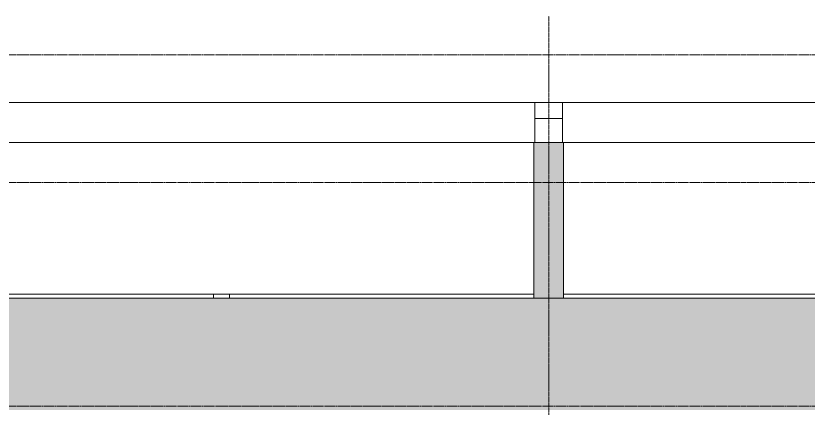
# Model space of a CAD drawing. Header units: millimetres. Extents: x 25061 to 259291, y -8723 to 35400.
# Drawn here: x 205436 to 215360, y 29375 to 34286 of the extents above; entities that cross this region are included whole.
import ezdxf

# ---------------------------------------------------------------- set-up
doc = ezdxf.new("R2010")
doc.units = ezdxf.units.MM
doc.linetypes.add('Centre', pattern=[31.75, 6.35, -4.7625, 15.875, -4.7625])
doc.linetypes.add('Grid Line', pattern=[22.225, 12.7, -3.175, 3.175, -3.175])
for name, color, linetype, lineweight in [('0-2', 50, 'Continuous', 5), ('A-FLOR-2', 7, 'Continuous', 9), ('A-FLOR-LEVL-2', 51, 'Centre', 9), ('A-WALL', 113, 'Continuous', 9), ('A-WALL-PATT-3', 111, 'Continuous', 5), ('I-WALL', 2, 'Continuous', 9), ('S-BEAM-3', 7, 'Continuous', 9), ('S-COLS', 52, 'Continuous', 9), ('S-COLS-1', 7, 'Continuous', 9), ('S-GRID-1', 1, 'Grid Line', 9)]:
    doc.layers.add(name, color=color, linetype=linetype, lineweight=lineweight)

# ---------------------------------------------------------------- blocks, each defined once
blk = doc.blocks.new('NCV_TKTC_KET CAU_rvt-2-TKCS_MẶT CẮT 2')
at = {"layer": 'A-FLOR-2'}
for p, q in [((-69327.6, 33200), (-68977.6, 33200)), ((-68977.6, 33000), (-69327.6, 33000))]:
    blk.add_line(p, q, dxfattribs=at)
at = {"layer": 'S-BEAM-3'}
for p, q in [((-77177.6, 33200), (-69327.6, 33200)), ((-69327.6, 32700), (-69327.6, 33200)), ((-68977.6, 33200), (-61127.6, 33200)), ((-68977.6, 33200), (-68977.6, 32700)), ((-77167.5, 32700), (-69337.6, 32700)), ((-68967.5, 32700), (-61137.6, 32700))]:
    blk.add_line(p, q, dxfattribs=at)
at = {"layer": 'S-COLS-1'}
blk.add_line((-68977.6, 33200), (-69327.6, 33200), dxfattribs=at)
blk = doc.blocks.new('G1_SOF - BO TRU - 200x200-3061822-TKCS_MẶT CẮT 2')
at = {"layer": 'S-COLS'}
for p, q in [((-48852.6, 30750), (-48852.6, 30800)), ((-48652.6, 30800), (-48852.6, 30800)), ((-48652.6, 30800), (-48652.6, 30750))]:
    blk.add_line(p, q, dxfattribs=at)

msp = doc.modelspace()

# ---------------------------------------------------------------- hatches: boundary and pattern name
at = {"layer": 'A-WALL-PATT-3'}
for points in [[(212295.2, 30750), (212295.2, 32700), (211925.2, 32700), (211925.2, 30750)], [(173820.2, 29350), (175010.2, 29350), (175010.2, 29400), (175020.2, 29400), (175020.2, 29350), (203735.2, 29350), (203735.2, 29400), (204085.2, 29400), (204085.2, 29350), (226600.2, 29350), (226600.2, 29400), (227810.1, 29400), (227810.1, 30750), (173820.2, 30750), (173820.2, 29451.9)]]:
    msp.add_hatch(color=256, dxfattribs=at).paths.add_polyline_path(points)

# ---------------------------------------------------------------- linework, layer by layer
at = {"layer": 'A-FLOR-LEVL-2'}
for p, q in [((147110.2, 33800), (255566.7, 33800)), ((147110.2, 32200), (255566.7, 32200)), ((147110.2, 29400), (255566.7, 29400))]:
    msp.add_line(p, q, dxfattribs=at)
at = {"layer": 'A-WALL'}
for p, q in [((212295.2, 32700), (211925.2, 32700)), ((211925.2, 32700), (211925.2, 30750)), ((212295.2, 30750), (212295.2, 32700)), ((207910.3, 30800), (204095.2, 30800)), ((211925.2, 30800), (208110.3, 30800)), ((220125.2, 30800), (212295.2, 30800))]:
    msp.add_line(p, q, dxfattribs=at)
at = {"layer": 'I-WALL'}
msp.add_line((227800.2, 30750), (173820.2, 30750), dxfattribs=at)
at = {"layer": 'S-GRID-1'}
for p, q in [((212110.2, 30285.9), (212110.2, 34285.9)), ((212110.2, -3283.1), (212110.2, 30285.9))]:
    msp.add_line(p, q, dxfattribs=at)

# ---------------------------------------------------------------- block references
at = {"layer": '0-2'}
msp.add_blockref('NCV_TKTC_KET CAU_rvt-2-TKCS_MẶT CẮT 2', (281262.8, 0), dxfattribs=at)
at = {"layer": 'S-COLS'}
msp.add_blockref('G1_SOF - BO TRU - 200x200-3061822-TKCS_MẶT CẮT 2', (256762.8, 0), dxfattribs=at)

doc.saveas('drawing.dxf')
